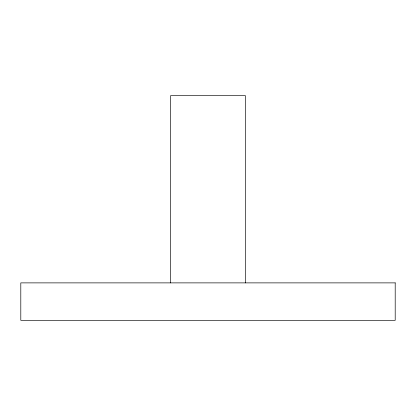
<?xml version="1.0" encoding="UTF-8"?>
<svg xmlns="http://www.w3.org/2000/svg" width="416" height="416" viewBox="0 0 416 416"><rect width="100%" height="100%" fill="white"/><g stroke="black" fill="none" stroke-linecap="round" stroke-linejoin="round"><path stroke-width="0.62" d="M245.44 282.88L245.44 95.68L170.56 95.68L170.56 282.88M395.2 282.88L20.8 282.88L20.8 320.32L395.2 320.32L395.2 282.88"/></g></svg>
